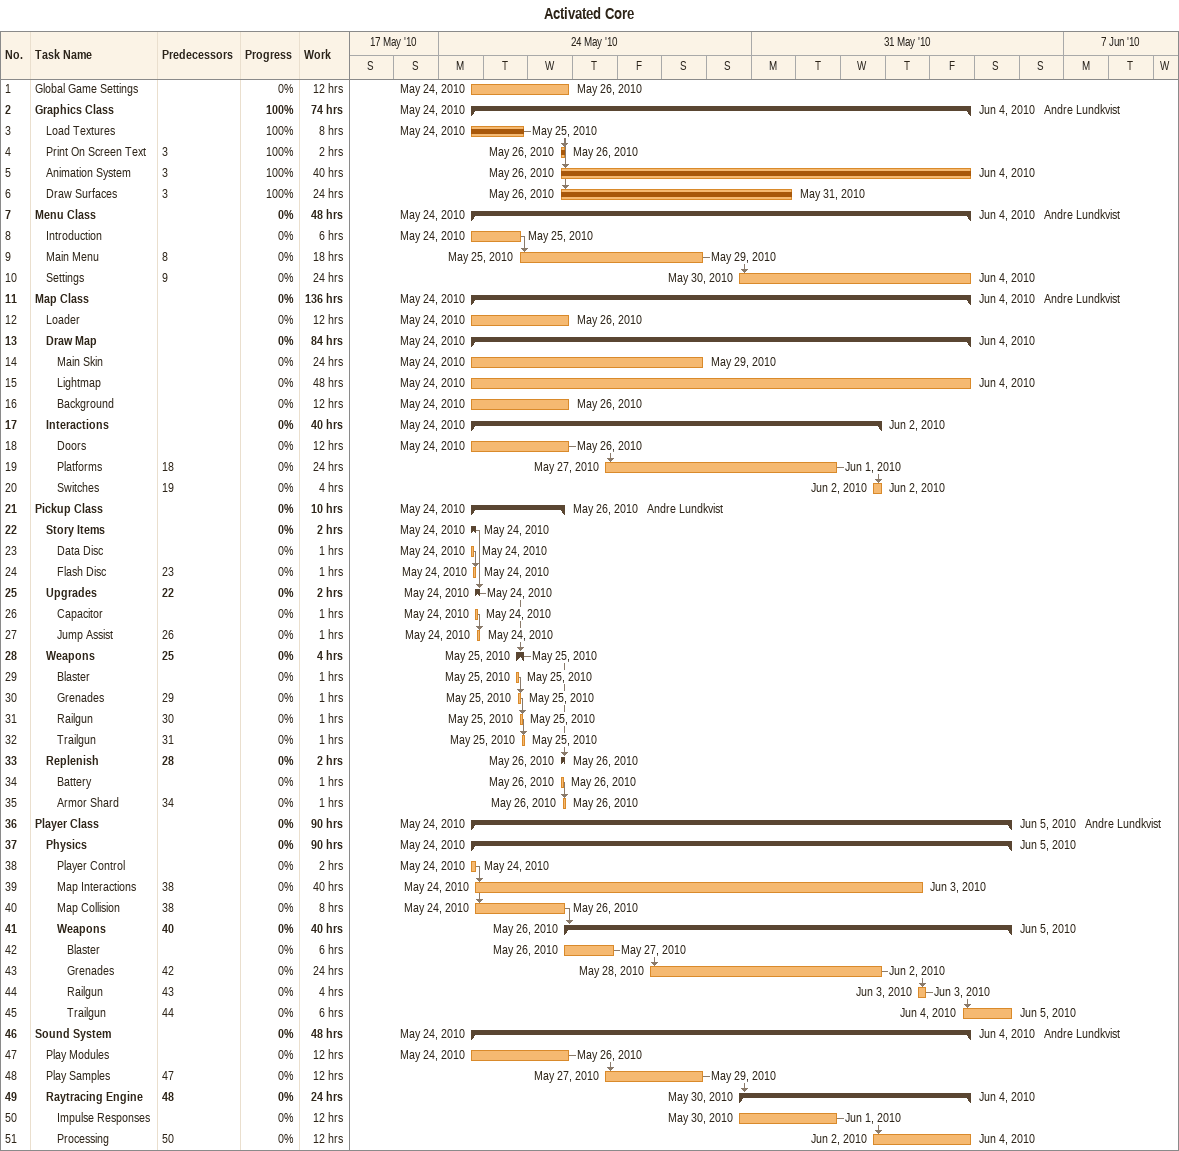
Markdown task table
Activated Core

| ID | Level | Task | Start | Finish | Predecessors | Resources | % complete | Work (h) |
|---|---|---|---|---|---|---|---|---|
| 1 | 1 | Global Game Settings | 2010-05-24 | 2010-05-26 |  |  | 0 | 12 |
| 2 | 1 | **Graphics Class** | 2010-05-24 | 2010-06-04 |  | Andre Lundkvist | 100 | 74 |
| 3 | 2 | Load Textures | 2010-05-24 | 2010-05-25 |  |  | 100 | 8 |
| 4 | 2 | Print On Screen Text | 2010-05-26 | 2010-05-26 | 3 |  | 100 | 2 |
| 5 | 2 | Animation System | 2010-05-26 | 2010-06-04 | 3 |  | 100 | 40 |
| 6 | 2 | Draw Surfaces | 2010-05-26 | 2010-05-31 | 3 |  | 100 | 24 |
| 7 | 1 | **Menu Class** | 2010-05-24 | 2010-06-04 |  | Andre Lundkvist | 0 | 48 |
| 8 | 2 | Introduction | 2010-05-24 | 2010-05-25 |  |  | 0 | 6 |
| 9 | 2 | Main Menu | 2010-05-25 | 2010-05-29 | 8 |  | 0 | 18 |
| 10 | 2 | Settings | 2010-05-30 | 2010-06-04 | 9 |  | 0 | 24 |
| 11 | 1 | **Map Class** | 2010-05-24 | 2010-06-04 |  | Andre Lundkvist | 0 | 136 |
| 12 | 2 | Loader | 2010-05-24 | 2010-05-26 |  |  | 0 | 12 |
| 13 | 2 | **Draw Map** | 2010-05-24 | 2010-06-04 |  |  | 0 | 84 |
| 14 | 3 | Main Skin | 2010-05-24 | 2010-05-29 |  |  | 0 | 24 |
| 15 | 3 | Lightmap | 2010-05-24 | 2010-06-04 |  |  | 0 | 48 |
| 16 | 3 | Background | 2010-05-24 | 2010-05-26 |  |  | 0 | 12 |
| 17 | 2 | **Interactions** | 2010-05-24 | 2010-06-02 |  |  | 0 | 40 |
| 18 | 3 | Doors | 2010-05-24 | 2010-05-26 |  |  | 0 | 12 |
| 19 | 3 | Platforms | 2010-05-27 | 2010-06-01 | 18 |  | 0 | 24 |
| 20 | 3 | Switches | 2010-06-02 | 2010-06-02 | 19 |  | 0 | 4 |
| 21 | 1 | **Pickup Class** | 2010-05-24 | 2010-05-26 |  | Andre Lundkvist | 0 | 10 |
| 22 | 2 | **Story Items** | 2010-05-24 | 2010-05-24 |  |  | 0 | 2 |
| 23 | 3 | Data Disc | 2010-05-24 | 2010-05-24 |  |  | 0 | 1 |
| 24 | 3 | Flash Disc | 2010-05-24 | 2010-05-24 | 23 |  | 0 | 1 |
| 25 | 2 | **Upgrades** | 2010-05-24 | 2010-05-24 | 22 |  | 0 | 2 |
| 26 | 3 | Capacitor | 2010-05-24 | 2010-05-24 |  |  | 0 | 1 |
| 27 | 3 | Jump Assist | 2010-05-24 | 2010-05-24 | 26 |  | 0 | 1 |
| 28 | 2 | **Weapons** | 2010-05-25 | 2010-05-25 | 25 |  | 0 | 4 |
| 29 | 3 | Blaster | 2010-05-25 | 2010-05-25 |  |  | 0 | 1 |
| 30 | 3 | Grenades | 2010-05-25 | 2010-05-25 | 29 |  | 0 | 1 |
| 31 | 3 | Railgun | 2010-05-25 | 2010-05-25 | 30 |  | 0 | 1 |
| 32 | 3 | Trailgun | 2010-05-25 | 2010-05-25 | 31 |  | 0 | 1 |
| 33 | 2 | **Replenish** | 2010-05-26 | 2010-05-26 | 28 |  | 0 | 2 |
| 34 | 3 | Battery | 2010-05-26 | 2010-05-26 |  |  | 0 | 1 |
| 35 | 3 | Armor Shard | 2010-05-26 | 2010-05-26 | 34 |  | 0 | 1 |
| 36 | 1 | **Player Class** | 2010-05-24 | 2010-06-05 |  | Andre Lundkvist | 0 | 90 |
| 37 | 2 | **Physics** | 2010-05-24 | 2010-06-05 |  |  | 0 | 90 |
| 38 | 3 | Player Control | 2010-05-24 | 2010-05-24 |  |  | 0 | 2 |
| 39 | 3 | Map Interactions | 2010-05-24 | 2010-06-03 | 38 |  | 0 | 40 |
| 40 | 3 | Map Collision | 2010-05-24 | 2010-05-26 | 38 |  | 0 | 8 |
| 41 | 3 | **Weapons** | 2010-05-26 | 2010-06-05 | 40 |  | 0 | 40 |
| 42 | 4 | Blaster | 2010-05-26 | 2010-05-27 |  |  | 0 | 6 |
| 43 | 4 | Grenades | 2010-05-28 | 2010-06-02 | 42 |  | 0 | 24 |
| 44 | 4 | Railgun | 2010-06-03 | 2010-06-03 | 43 |  | 0 | 4 |
| 45 | 4 | Trailgun | 2010-06-04 | 2010-06-05 | 44 |  | 0 | 6 |
| 46 | 1 | **Sound System** | 2010-05-24 | 2010-06-04 |  | Andre Lundkvist | 0 | 48 |
| 47 | 2 | Play Modules | 2010-05-24 | 2010-05-26 |  |  | 0 | 12 |
| 48 | 2 | Play Samples | 2010-05-27 | 2010-05-29 | 47 |  | 0 | 12 |
| 49 | 2 | **Raytracing Engine** | 2010-05-30 | 2010-06-04 | 48 |  | 0 | 24 |
| 50 | 3 | Impulse Responses | 2010-05-30 | 2010-06-01 |  |  | 0 | 12 |
| 51 | 3 | Processing | 2010-06-02 | 2010-06-04 | 50 |  | 0 | 12 |
